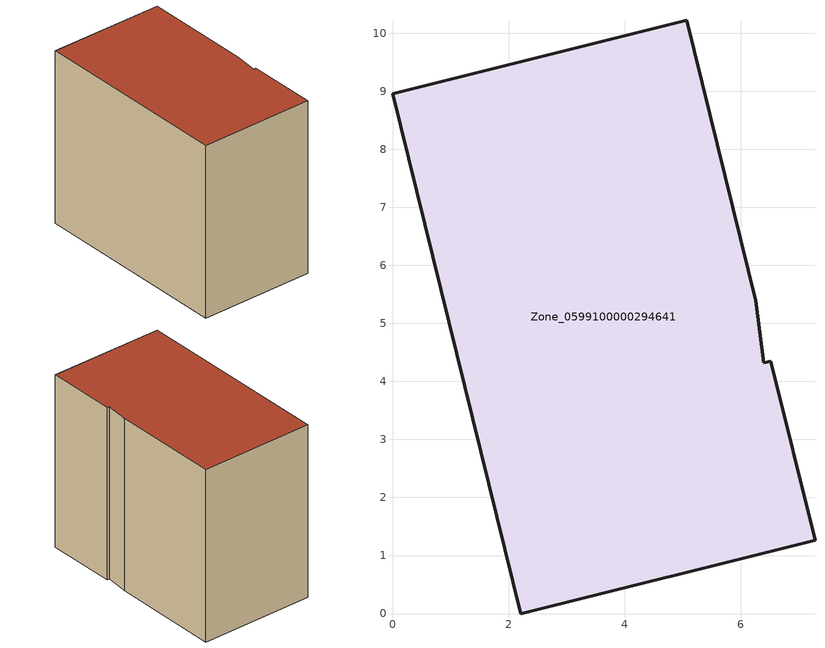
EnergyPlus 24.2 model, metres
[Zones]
Zone_0599100000294641
 floor ground (C_G): 5.07,10.22 6.26,5.39 6.4,4.32 6.52,4.35 7.28,1.26 2.21,0 0,8.96 z0
 wall outside (C_F): 2.21,0 7.28,1.26 6.52,4.35 6.4,4.32 6.26,5.39 5.07,10.22 0,8.96 2.21,0 z0:7.94
 roof outside (C_R): 6.26,5.39 5.07,10.22 0,8.96 2.21,0 7.28,1.26 6.52,4.35 6.4,4.32 z7.94
[BUILDING]
Pand.0599100000294641: North Axis=0; Terrain=City; Loads Convergence Tolerance Value=0.04; Temperature Convergence Tolerance Value=0.4; Solar Distribution=FullExterior; Maximum Number of Warmup Days=25; Minimum Number of Warmup Days=1
[Site:Location]
Rotterdam.The.Hague.AP_ZH_NLD Design_Conditions: Latitude=51.96; Longitude=4.45; Time Zone=1; Elevation=-4.5
[SITE:GROUNDTEMPERATURE:BUILDINGSURFACE]
18, 18, 18, 18, 18, 18, 18, 18, 18, 18, 18, 18
[MATERIAL] Thermal Absorptance=0.9; Solar Absorptance=0.7; Visible Absorptance=0.7
Name | Roughness | Thickness | Conductivity | Density | Specific Heat
G.TC.1975-1991 | MediumSmooth | 0.15 | 0.288461 | 540 | 1210
F.TC.1975-1991 | Rough | 0.3 | 0.230769 | 1920 | 840
R.TC.1975-1991 | MediumRough | 0.2 | 0.153846 | 1500 | 1000
[CONSTRUCTION]
C_G: G.TC.1975-1991
C_F: F.TC.1975-1991
C_R: R.TC.1975-1991
[ZONE]
Zone_0599100000294641: Type=1; Multiplier=1; Ceiling Height=Autocalculate; Volume=Autocalculate; Floor Area=autocalculate; Part of Total Floor Area=Yes
[ZONEINFILTRATION:DESIGNFLOWRATE]
Infil_Zone_0599100000294641: Zone or ZoneList or Space or SpaceList=Zone_0599100000294641; Schedule=AlwaysOn; Design Flow Rate Calculation Method=Flow/Area; Flow Rate per Floor Area=0.003; Constant Term Coefficient=1; Temperature Term Coefficient=0; Velocity Term Coefficient=0; Velocity Squared Term Coefficient=0
[HVACTEMPLATE:ZONE:IDEALLOADSAIRSYSTEM]
Zone_0599100000294641: Maximum Heating Supply Air Temperature=50; Minimum Cooling Supply Air Temperature=13; Maximum Heating Supply Air Humidity Ratio=0.0156; Minimum Cooling Supply Air Humidity Ratio=0.0077; Heating Limit=NoLimit; Cooling Limit=NoLimit; Dehumidification Control Type=ConstantSensibleHeatRatio; Cooling Sensible Heat Ratio=0.7; Dehumidification Setpoint=60; Humidification Control Type=None; Humidification Setpoint=30; Outdoor Air Method=None; Outdoor Air Flow Rate per Person=0.00944; Outdoor Air Flow Rate per Zone Floor Area=0; Outdoor Air Flow Rate per Zone=0; Demand Controlled Ventilation Type=None; Outdoor Air Economizer Type=NoEconomizer; Heat Recovery Type=None; Sensible Heat Recovery Effectiveness=0.7; Latent Heat Recovery Effectiveness=0.65
[ZONECONTROL:THERMOSTAT]
ThermostatControl_Zone_0599100000294641: Zone or ZoneList=Zone_0599100000294641; Control Type Schedule=DualSetpointControlType; Control 1=Thermostat_Zone_0599100000294641; Temperature Difference Between Cutout And Setpoint=0
[THERMOSTATSETPOINT:DUALSETPOINT]
Thermostat_Zone_0599100000294641: Heating Setpoint Temperature Schedule=HeatingSetpoint_Zone_0599100000294641; Cooling Setpoint Temperature Schedule=CoolingSetpoint_Zone_0599100000294641
[SCHEDULE:COMPACT]
HeatingSetpoint_Zone_0599100000294641: Through: 12/31, For: AllDays, Until: 24:00, 21
CoolingSetpoint_Zone_0599100000294641: Through: 12/31, For: AllDays, Until: 24:00, 24
DualSetpointControlType: Through: 12/31, For: AllDays, Until: 24:00, 4
AlwaysOn: Through: 12/31, For: AllDays, Until: 24:00, 1
